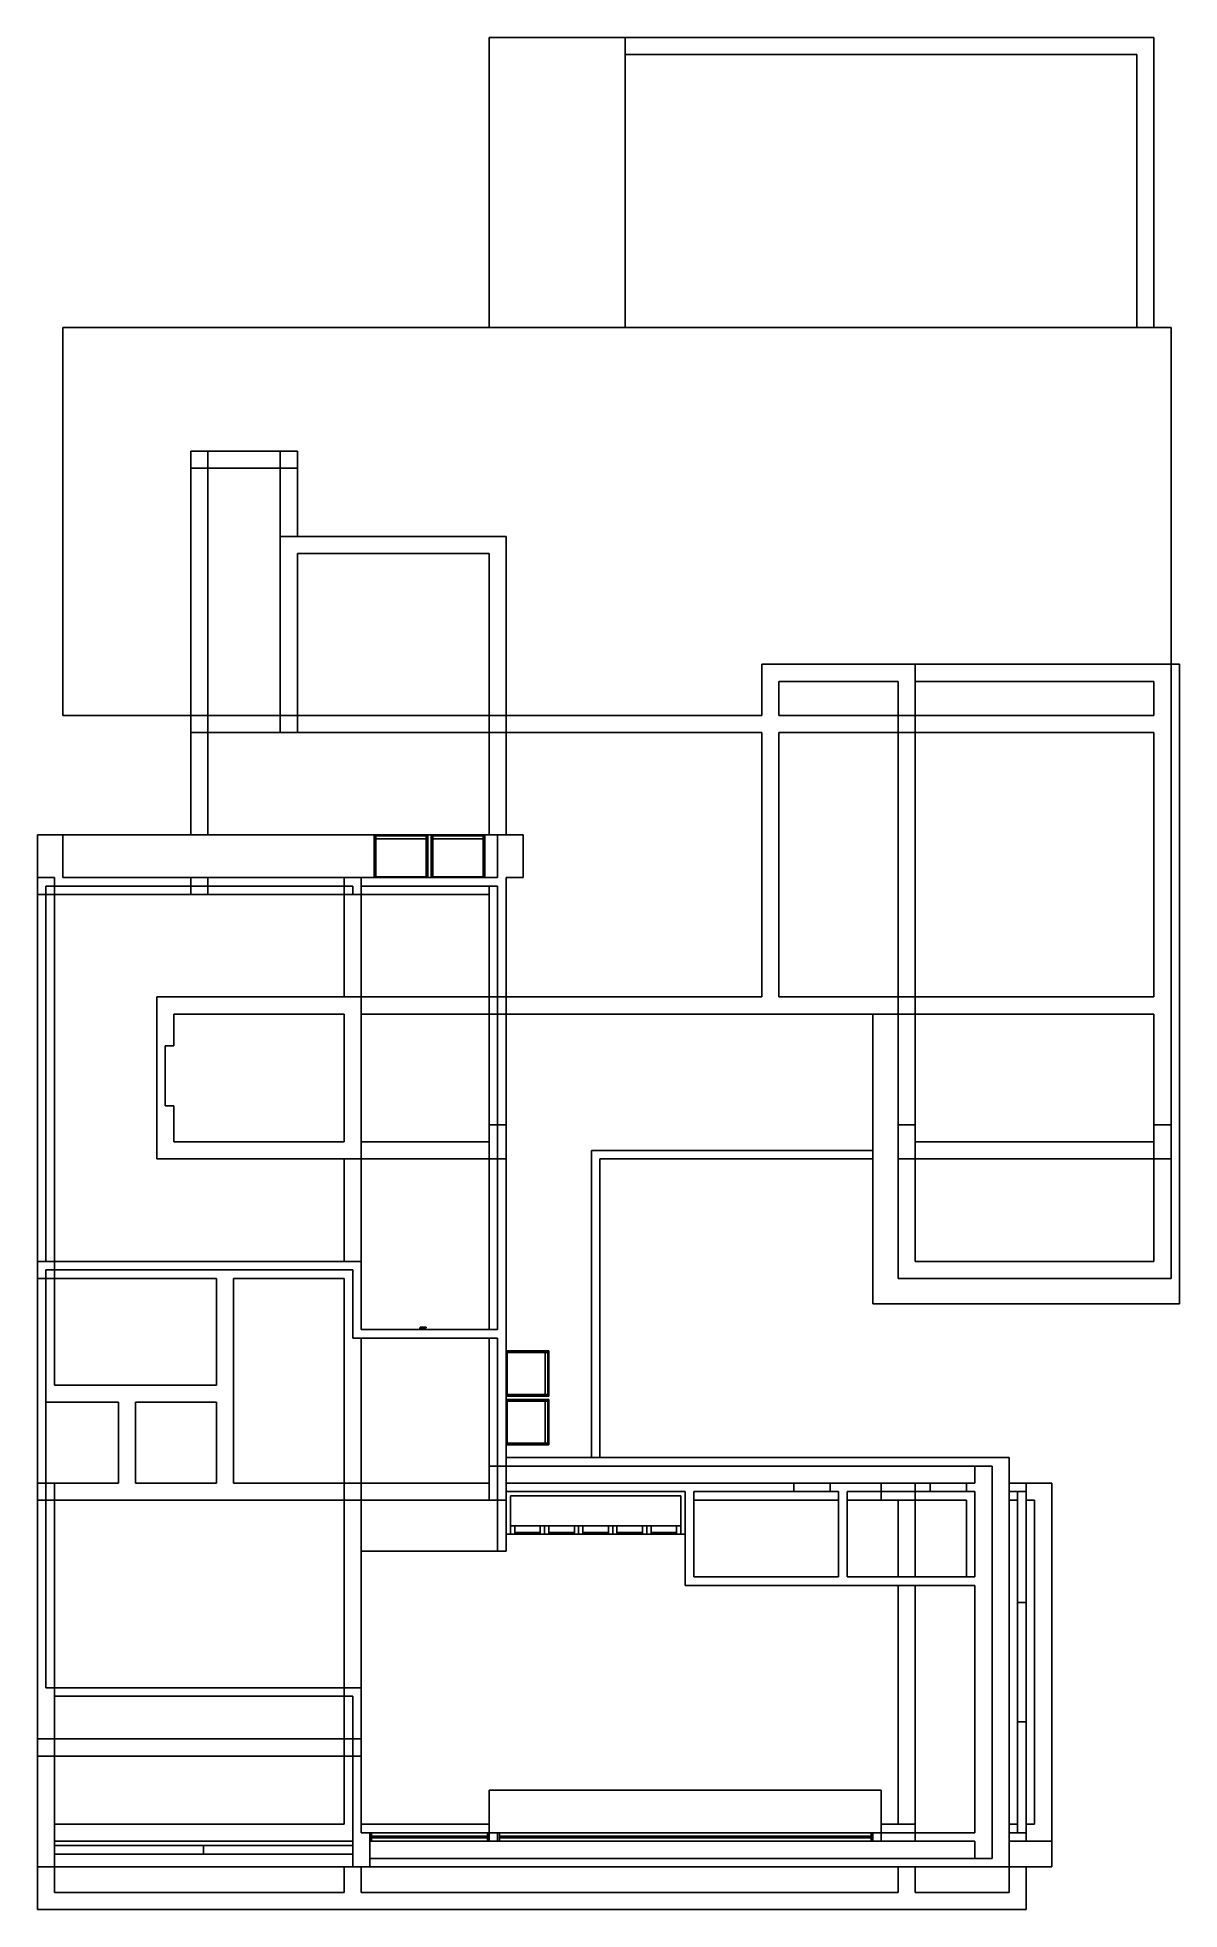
# Model space of a CAD drawing. Extents: x -6.7 to 6.7, y -10.9 to 11.1.
import ezdxf

# ---------------------------------------------------------------- set-up
doc = ezdxf.new("R2010")
doc.units = 0
doc.layers.get('0').update_dxf_attribs({"linetype": 'CONTINUOUS'})
doc.layers.add('SECTIONCUTEDGES', color=7, linetype='CONTINUOUS')

msp = doc.modelspace()

# ---------------------------------------------------------------- linework, layer by layer
for p, q in [((-1.379, 7.691), (-1.379, 11.091)), ((-1.379, 11.091), (0.218, 11.091)), ((0.218, 11.091), (6.421, 11.091)), ((0.218, 11.091), (0.218, 10.891)), ((6.421, 7.691), (6.421, 11.091)), ((0.218, 10.891), (6.221, 10.891)), ((0.218, 7.691), (0.218, 10.891)), ((6.221, 10.891), (6.221, 7.691)), ((-6.379, 7.691), (-6.379, 3.141)), ((-6.379, 7.691), (-1.379, 7.691)), ((-1.379, 7.691), (0.218, 7.691)), ((0.218, 7.691), (6.221, 7.691)), ((6.221, 7.691), (6.421, 7.691)), ((6.621, 7.691), (6.421, 7.691)), ((6.621, 7.691), (6.621, 3.741)), ((-4.679, 6.241), (-4.879, 6.241)), ((-4.879, 6.241), (-4.879, 6.041)), ((-4.679, 6.241), (-4.679, 6.041)), ((-3.829, 6.241), (-4.679, 6.241)), ((-3.829, 6.041), (-3.829, 6.241)), ((-3.629, 6.241), (-3.829, 6.241)), ((-3.629, 6.041), (-3.629, 6.241)), ((-4.679, 6.041), (-4.879, 6.041)), ((-4.879, 6.041), (-4.879, 3.141)), ((-4.679, 6.041), (-3.829, 6.041)), ((-4.679, 6.041), (-4.679, 3.141)), ((-3.829, 6.041), (-3.629, 6.041)), ((-3.829, 6.041), (-3.829, 5.241)), ((-3.629, 6.041), (-3.629, 5.241)), ((-3.829, 3.141), (-3.829, 5.241)), ((-3.829, 5.241), (-3.629, 5.241)), ((-3.629, 5.241), (-1.179, 5.241)), ((-1.179, 3.141), (-1.179, 5.241)), ((-3.629, 5.041), (-3.629, 3.141)), ((-1.379, 5.041), (-3.629, 5.041)), ((-1.379, 3.141), (-1.379, 5.041)), ((1.821, 3.141), (1.821, 3.741)), ((1.821, 3.741), (3.621, 3.741)), ((6.621, 3.741), (3.621, 3.741)), ((3.621, 3.741), (3.621, 3.541)), ((6.721, 3.741), (6.621, 3.741)), ((6.621, 3.741), (6.621, -1.659)), ((6.721, -3.759), (6.721, 3.741)), ((2.021, 3.141), (2.021, 3.541)), ((2.021, 3.541), (3.421, 3.541)), ((3.421, 3.141), (3.421, 3.541)), ((6.421, 3.541), (3.621, 3.541)), ((3.621, 3.141), (3.621, 3.541)), ((6.421, 3.141), (6.421, 3.541)), ((-4.879, 3.141), (-6.379, 3.141)), ((-4.679, 3.141), (-4.879, 3.141)), ((-4.879, 3.141), (-4.879, 2.941)), ((-4.679, 3.141), (-4.679, 2.941)), ((-3.829, 3.141), (-4.679, 3.141)), ((-3.829, 2.941), (-3.829, 3.141)), ((-3.829, 3.141), (-3.629, 3.141)), ((-1.379, 3.141), (-3.629, 3.141)), ((-3.629, 3.141), (-3.629, 2.941)), ((-1.379, 2.941), (-1.379, 3.141)), ((-1.379, 3.141), (-1.179, 3.141)), ((-1.179, 3.141), (-1.179, 2.941)), ((1.821, 3.141), (-1.179, 3.141)), ((2.021, 3.141), (3.421, 3.141)), ((3.421, 2.941), (3.421, 3.141)), ((3.421, 3.141), (3.621, 3.141)), ((6.421, 3.141), (3.621, 3.141)), ((3.621, 3.141), (3.621, 2.941)), ((-4.679, 2.941), (-4.879, 2.941)), ((-4.879, 2.941), (-4.879, 1.741)), ((-4.679, 2.941), (-4.679, 1.741)), ((-3.829, 2.941), (-4.679, 2.941)), ((-3.629, 2.941), (-3.829, 2.941)), ((-1.379, 2.941), (-3.629, 2.941)), ((-1.179, 2.941), (-1.379, 2.941)), ((-1.379, 2.941), (-1.379, 1.741)), ((-1.179, 2.941), (1.821, 2.941)), ((-1.179, 2.941), (-1.179, 1.741)), ((1.821, 2.941), (1.821, -0.159)), ((2.021, 2.941), (2.021, -0.159)), ((2.021, 2.941), (3.421, 2.941)), ((3.421, 2.941), (3.421, -0.159)), ((3.621, 2.941), (3.421, 2.941)), ((6.421, 2.941), (3.621, 2.941)), ((3.621, -0.159), (3.621, 2.941)), ((6.421, -0.159), (6.421, 2.941)), ((-6.379, 1.741), (-4.879, 1.741)), ((-4.879, 1.741), (-4.679, 1.741)), ((-4.679, 1.741), (-2.729, 1.741)), ((-2.099, 1.741), (-2.729, 1.741)), ((-2.729, 1.241), (-2.729, 1.741)), ((-2.119, 1.731), (-2.709, 1.731)), ((-2.709, 1.731), (-2.709, 1.696)), ((-2.119, 1.696), (-2.709, 1.696)), ((-2.709, 1.696), (-2.709, 1.251)), ((-2.119, 1.731), (-2.119, 1.696)), ((-2.119, 1.251), (-2.119, 1.696)), ((-2.099, 1.741), (-2.059, 1.741)), ((-2.099, 1.241), (-2.099, 1.741)), ((-2.059, 1.741), (-1.429, 1.741)), ((-2.059, 1.741), (-2.059, 1.241)), ((-1.449, 1.731), (-2.039, 1.731)), ((-2.039, 1.731), (-2.039, 1.696)), ((-1.449, 1.696), (-2.039, 1.696)), ((-2.039, 1.696), (-2.039, 1.251)), ((-1.449, 1.731), (-1.449, 1.696)), ((-1.449, 1.251), (-1.449, 1.696)), ((-1.429, 1.741), (-1.429, 1.241)), ((-1.429, 1.741), (-1.379, 1.741)), ((-1.379, 1.741), (-1.279, 1.741)), ((-2.709, 1.251), (-2.119, 1.251)), ((-2.039, 1.251), (-1.449, 1.251)), ((-1.379, 1.141), (-1.379, 1.041)), ((-6.479, 1.041), (-6.479, -3.259)), ((-4.879, 1.041), (-6.479, 1.041)), ((-3.079, 1.041), (-4.679, 1.041)), ((-3.079, 1.041), (-3.079, -0.159)), ((-2.879, 1.041), (-2.879, -0.159)), ((-2.879, 1.041), (-1.379, 1.041)), ((-1.379, -0.159), (-1.379, 1.041)), ((-1.379, -0.159), (-2.879, -0.159)), ((1.821, -0.159), (-1.179, -0.159)), ((2.021, -0.159), (3.421, -0.159)), ((3.421, -0.159), (3.421, -0.359)), ((3.421, -0.159), (3.621, -0.159)), ((3.621, -0.159), (6.421, -0.159)), ((3.621, -0.159), (3.621, -0.359)), ((-1.379, -0.359), (-2.879, -0.359)), ((-1.379, -0.359), (-1.379, -1.659)), ((3.121, -0.359), (-1.179, -0.359)), ((3.121, -0.359), (3.421, -0.359)), ((3.121, -1.959), (3.121, -0.359)), ((3.621, -0.359), (3.421, -0.359)), ((3.421, -1.659), (3.421, -0.359)), ((3.621, -0.359), (6.421, -0.359)), ((3.621, -1.659), (3.621, -0.359)), ((6.421, -1.659), (6.421, -0.359)), ((3.421, -2.059), (3.421, -1.659)), ((3.421, -1.659), (3.621, -1.659)), ((3.621, -1.859), (3.621, -1.659)), ((6.421, -1.659), (6.621, -1.659)), ((6.421, -1.859), (6.421, -1.659)), ((6.621, -1.659), (6.621, -2.059)), ((-1.379, -1.859), (-2.879, -1.859)), ((-0.179, -1.959), (3.121, -1.959)), ((-0.179, -5.559), (-0.179, -1.959)), ((3.121, -2.059), (3.121, -1.959)), ((3.621, -1.859), (6.421, -1.859)), ((3.621, -1.859), (3.621, -2.059)), ((6.421, -2.059), (6.421, -1.859)), ((-3.079, -2.059), (-3.079, -3.259)), ((-2.879, -2.059), (-2.879, -3.259)), ((-1.379, -2.059), (-2.879, -2.059)), ((-1.379, -4.059), (-1.379, -2.059)), ((-0.079, -2.059), (3.121, -2.059)), ((-0.079, -5.559), (-0.079, -2.059)), ((3.121, -2.059), (3.121, -3.759)), ((3.621, -2.059), (3.421, -2.059)), ((3.421, -3.459), (3.421, -2.059)), ((3.621, -3.259), (3.621, -2.059)), ((3.621, -2.059), (6.421, -2.059)), ((6.421, -2.059), (6.421, -3.259)), ((6.621, -2.059), (6.421, -2.059)), ((6.621, -2.059), (6.621, -3.459)), ((3.621, -3.259), (6.421, -3.259)), ((-6.479, -3.459), (-6.479, -4.709)), ((-6.479, -3.459), (-4.579, -3.459)), ((-4.579, -4.709), (-4.579, -3.459)), ((-4.379, -3.459), (-4.379, -5.859)), ((-4.379, -3.459), (-3.079, -3.459)), ((-3.079, -3.459), (-3.079, -5.859)), ((6.621, -3.459), (3.421, -3.459)), ((4.621, -3.759), (3.121, -3.759)), ((5.121, -3.759), (4.621, -3.759)), ((4.621, -3.759), (4.621, -3.759)), ((5.121, -3.759), (4.621, -3.759)), ((5.121, -3.759), (5.121, -3.759)), ((5.161, -3.759), (5.121, -3.759)), ((5.661, -3.759), (5.161, -3.759)), ((5.161, -3.759), (5.161, -3.759)), ((5.661, -3.759), (5.161, -3.759)), ((5.661, -3.759), (5.661, -3.759)), ((6.721, -3.759), (5.661, -3.759)), ((-2.879, -4.159), (-2.879, -5.859)), ((-2.199, -4.059), (-2.199, -4.049)), ((-2.189, -4.049), (-2.199, -4.049)), ((-2.199, -4.049), (-2.179, -4.049)), ((-2.189, -4.029), (-2.119, -4.029)), ((-2.189, -4.039), (-2.189, -4.029)), ((-2.189, -4.039), (-2.169, -4.039)), ((-2.189, -4.049), (-2.189, -4.039)), ((-2.189, -4.049), (-2.169, -4.049)), ((-2.169, -4.049), (-2.169, -4.039)), ((-2.169, -4.039), (-2.119, -4.039)), ((-2.159, -4.049), (-2.169, -4.049)), ((-2.159, -4.059), (-2.159, -4.049)), ((-2.119, -4.039), (-2.119, -4.029)), ((-1.379, -5.659), (-1.379, -4.159)), ((-1.179, -4.309), (-0.679, -4.309)), ((-1.169, -4.329), (-1.169, -4.819)), ((-0.723, -4.329), (-1.169, -4.329)), ((-0.723, -4.819), (-0.723, -4.329)), ((-0.689, -4.329), (-0.723, -4.329)), ((-0.689, -4.819), (-0.689, -4.329)), ((-0.679, -4.839), (-0.679, -4.309)), ((-6.479, -4.709), (-4.579, -4.709)), ((-1.169, -4.819), (-0.723, -4.819)), ((-0.689, -4.819), (-0.723, -4.819)), ((-5.729, -4.909), (-6.579, -4.909)), ((-5.729, -4.909), (-5.729, -5.859)), ((-5.529, -4.909), (-4.579, -4.909)), ((-5.529, -4.909), (-5.529, -5.859)), ((-4.579, -4.909), (-4.579, -5.859)), ((-1.179, -4.839), (-0.679, -4.839)), ((-1.179, -4.879), (-0.679, -4.879)), ((-1.169, -4.899), (-1.169, -5.389)), ((-0.723, -4.899), (-1.169, -4.899)), ((-0.723, -5.389), (-0.723, -4.899)), ((-0.689, -4.899), (-0.723, -4.899)), ((-0.689, -5.389), (-0.689, -4.899)), ((-0.679, -5.409), (-0.679, -4.879)), ((-1.179, -5.409), (-0.679, -5.409)), ((-1.169, -5.389), (-0.723, -5.389)), ((-0.689, -5.389), (-0.723, -5.389)), ((-0.179, -5.559), (-1.179, -5.559)), ((4.321, -5.659), (-1.179, -5.659)), ((-0.079, -5.559), (-0.179, -5.559)), ((4.721, -5.559), (-0.079, -5.559)), ((4.721, -5.559), (4.721, -5.859)), ((-5.729, -5.859), (-6.479, -5.859)), ((-5.529, -5.859), (-4.579, -5.859)), ((-4.379, -5.859), (-3.079, -5.859)), ((-2.879, -5.859), (-1.379, -5.859)), ((2.621, -5.859), (2.196, -5.859)), ((4.221, -5.859), (3.796, -5.859)), ((4.721, -5.859), (4.721, -5.959)), ((4.721, -5.859), (4.921, -5.859)), ((4.921, -5.859), (5.221, -5.859)), ((4.921, -5.859), (4.921, -5.959)), ((5.221, -5.859), (5.221, -10.059)), ((-6.479, -8.259), (-6.479, -6.059)), ((-6.479, -6.059), (-3.079, -6.059)), ((-3.079, -6.059), (-3.079, -8.259)), ((-2.879, -6.059), (-1.379, -6.059)), ((-2.879, -6.059), (-2.879, -6.659)), ((1.021, -6.059), (2.721, -6.059)), ((2.621, -5.959), (2.196, -5.959)), ((2.821, -6.059), (3.221, -6.059)), ((3.421, -6.059), (3.421, -6.959)), ((3.621, -6.059), (4.221, -6.059)), ((3.621, -6.059), (3.621, -6.959)), ((4.221, -5.959), (3.796, -5.959)), ((4.221, -6.059), (4.221, -6.959)), ((4.721, -5.959), (4.821, -5.959)), ((4.721, -5.959), (4.721, -6.059)), ((4.721, -6.059), (4.821, -6.059)), ((4.721, -9.859), (4.721, -6.059)), ((4.921, -5.959), (4.821, -5.959)), ((4.821, -6.059), (4.821, -5.959)), ((4.821, -7.259), (4.821, -6.059)), ((4.921, -6.059), (4.921, -5.959)), ((4.921, -6.059), (5.021, -6.059)), ((4.921, -7.259), (4.921, -6.059)), ((5.021, -6.059), (5.021, -9.859)), ((-1.079, -6.359), (-0.779, -6.359)), ((-0.679, -6.359), (-0.379, -6.359)), ((-0.279, -6.359), (0.021, -6.359)), ((0.121, -6.359), (0.421, -6.359)), ((0.521, -6.359), (0.821, -6.359)), ((-1.079, -6.459), (-0.779, -6.459)), ((-0.379, -6.459), (-0.679, -6.459)), ((-0.279, -6.459), (0.021, -6.459)), ((0.121, -6.459), (0.421, -6.459)), ((0.521, -6.459), (0.821, -6.459)), ((-2.879, -8.259), (-2.879, -6.659)), ((-2.879, -6.659), (-1.279, -6.659)), ((3.421, -7.059), (3.421, -9.859)), ((3.621, -7.059), (3.621, -9.859)), ((4.921, -7.259), (4.821, -7.259)), ((4.821, -8.659), (4.821, -7.259)), ((4.921, -7.259), (4.921, -8.659)), ((-3.079, -8.259), (-6.479, -8.259)), ((-3.079, -8.359), (-6.479, -8.359)), ((-3.079, -8.359), (-3.079, -8.859)), ((4.921, -8.659), (4.821, -8.659)), ((4.821, -9.859), (4.821, -8.659)), ((4.921, -9.859), (4.921, -8.659)), ((-3.079, -8.859), (-6.479, -8.859)), ((-3.079, -9.059), (-6.479, -9.059)), ((-3.079, -9.859), (-3.079, -9.059)), ((-1.379, -9.459), (3.221, -9.459)), ((-1.379, -9.859), (-1.379, -9.459)), ((3.221, -9.859), (3.221, -9.459)), ((-3.079, -9.859), (-6.479, -9.859)), ((-1.379, -9.859), (-2.879, -9.859)), ((-1.379, -9.959), (-1.379, -9.859)), ((4.821, -9.859), (4.721, -9.859)), ((4.721, -9.859), (4.721, -9.959)), ((4.821, -9.959), (4.821, -9.859)), ((5.021, -9.859), (4.921, -9.859)), ((4.921, -9.959), (4.921, -9.859)), ((-2.979, -10.059), (-6.479, -10.059)), ((-2.759, -9.959), (-1.399, -9.959)), ((-2.759, -10.059), (-1.399, -10.059)), ((-1.259, -9.959), (3.101, -9.959)), ((-1.259, -10.059), (3.101, -10.059)), ((4.821, -9.959), (4.721, -9.959)), ((4.721, -9.959), (4.721, -10.059)), ((4.721, -10.059), (4.721, -10.359)), ((4.721, -10.059), (4.921, -10.059)), ((4.921, -9.959), (4.821, -9.959)), ((4.921, -10.059), (4.921, -9.959)), ((5.221, -10.059), (4.921, -10.059)), ((5.221, -10.059), (5.221, -10.359)), ((-6.479, -10.109), (-4.729, -10.109)), ((-4.729, -10.209), (-6.479, -10.209)), ((-4.729, -10.209), (-4.729, -10.109)), ((-4.729, -10.109), (-2.979, -10.109)), ((-2.979, -10.209), (-4.729, -10.209)), ((4.321, -10.259), (-2.779, -10.259)), ((-6.679, -10.859), (-6.679, -10.359)), ((-6.479, -10.359), (-6.479, -10.659)), ((-6.479, -10.359), (-3.079, -10.359)), ((-3.079, -10.659), (-3.079, -10.359)), ((-3.079, -10.359), (-2.979, -10.359)), ((-2.879, -10.659), (-2.879, -10.359)), ((3.421, -10.359), (-2.779, -10.359)), ((3.421, -10.659), (3.421, -10.359)), ((3.621, -10.359), (3.421, -10.359)), ((3.621, -10.659), (3.621, -10.359)), ((4.721, -10.359), (3.621, -10.359)), ((4.721, -10.659), (4.721, -10.359)), ((4.721, -10.359), (4.921, -10.359)), ((4.921, -10.859), (4.921, -10.359)), ((4.921, -10.359), (5.221, -10.359)), ((-6.479, -10.659), (-3.079, -10.659)), ((-2.879, -10.659), (3.421, -10.659)), ((3.621, -10.659), (4.721, -10.659)), ((-6.679, -10.859), (4.921, -10.859))]:
    msp.add_line(p, q)
at = {"layer": 'SECTIONCUTEDGES'}
for p, q in [((-6.379, 1.741), (-6.679, 1.741)), ((-6.679, 1.741), (-6.679, 1.241)), ((-6.379, 1.241), (-6.379, 1.741)), ((-1.279, 1.741), (-1.279, 1.241)), ((-1.179, 1.741), (-1.279, 1.741)), ((-0.979, 1.741), (-1.179, 1.741)), ((-0.979, 1.241), (-0.979, 1.741)), ((-6.679, 1.241), (-6.679, 1.041)), ((-6.479, 1.241), (-6.679, 1.241)), ((-6.579, 1.141), (-6.479, 1.141)), ((-6.579, 1.041), (-6.579, 1.141)), ((-6.479, 1.141), (-6.479, 1.241)), ((-6.479, 1.041), (-6.479, 1.141)), ((-6.479, 1.141), (-4.879, 1.141)), ((-4.879, 1.241), (-6.379, 1.241)), ((-4.679, 1.241), (-4.879, 1.241)), ((-4.879, 1.241), (-4.879, 1.141)), ((-4.879, 1.141), (-4.879, 1.041)), ((-4.879, 1.141), (-4.679, 1.141)), ((-4.679, 1.141), (-4.679, 1.241)), ((-3.079, 1.241), (-4.679, 1.241)), ((-4.679, 1.041), (-4.679, 1.141)), ((-4.679, 1.141), (-3.079, 1.141)), ((-2.879, 1.241), (-3.079, 1.241)), ((-3.079, 1.241), (-3.079, 1.141)), ((-3.079, 1.141), (-3.079, 1.041)), ((-3.079, 1.141), (-2.979, 1.141)), ((-2.979, 1.141), (-2.979, 1.041)), ((-2.879, 1.141), (-2.879, 1.241)), ((-2.779, 1.241), (-2.879, 1.241)), ((-2.879, 1.041), (-2.879, 1.141)), ((-2.879, 1.141), (-2.779, 1.141)), ((-2.729, 1.241), (-2.779, 1.241)), ((-1.379, 1.141), (-2.779, 1.141)), ((-2.729, 1.241), (-2.099, 1.241)), ((-2.059, 1.241), (-2.099, 1.241)), ((-2.059, 1.241), (-1.429, 1.241)), ((-1.379, 1.241), (-1.429, 1.241)), ((-1.279, 1.241), (-1.379, 1.241)), ((-1.379, 1.141), (-1.279, 1.141)), ((-1.279, 1.141), (-1.279, 1.041)), ((-1.179, 1.241), (-0.979, 1.241)), ((-1.179, 1.241), (-1.179, -0.159)), ((-6.679, 1.041), (-6.579, 1.041)), ((-6.679, 1.041), (-6.679, -3.259)), ((-6.579, 1.041), (-6.479, 1.041)), ((-6.579, -3.259), (-6.579, 1.041)), ((-4.879, 1.041), (-4.679, 1.041)), ((-3.079, 1.041), (-2.979, 1.041)), ((-2.979, 1.041), (-2.879, 1.041)), ((-1.279, -0.059), (-1.279, 1.041)), ((-5.279, -0.159), (-5.279, -2.059)), ((-3.079, -0.159), (-5.279, -0.159)), ((-2.879, -0.159), (-3.079, -0.159)), ((-2.879, -0.359), (-2.879, -0.159)), ((-1.379, -0.159), (-1.379, -0.359)), ((-1.279, -0.159), (-1.379, -0.159)), ((-1.279, -0.059), (-1.279, -0.159)), ((-1.179, -0.159), (-1.279, -0.159)), ((-1.279, -0.159), (-1.279, -0.359)), ((-1.179, -0.359), (-1.179, -0.159)), ((-5.079, -0.359), (-3.079, -0.359)), ((-5.079, -0.734), (-5.079, -0.359)), ((-3.079, -1.859), (-3.079, -0.359)), ((-2.879, -0.559), (-2.879, -0.359)), ((-1.379, -0.359), (-1.279, -0.359)), ((-1.279, -0.359), (-1.179, -0.359)), ((-1.279, -0.359), (-1.279, -0.459)), ((-1.179, -0.359), (-1.179, -1.659)), ((-2.879, -1.659), (-2.879, -0.559)), ((-1.279, -1.559), (-1.279, -0.459)), ((-5.179, -1.434), (-5.179, -0.734)), ((-5.179, -0.734), (-5.079, -0.734)), ((-5.079, -1.434), (-5.179, -1.434)), ((-5.079, -1.859), (-5.079, -1.434)), ((-2.879, -1.859), (-2.879, -1.659)), ((-1.379, -1.659), (-1.379, -1.859)), ((-1.279, -1.659), (-1.379, -1.659)), ((-1.279, -1.559), (-1.279, -1.659)), ((-1.179, -1.659), (-1.279, -1.659)), ((-1.279, -1.659), (-1.279, -2.059)), ((-1.179, -2.059), (-1.179, -1.659)), ((-3.079, -1.859), (-5.079, -1.859)), ((-2.879, -2.059), (-2.879, -1.859)), ((-1.379, -1.859), (-1.379, -2.059)), ((-5.279, -2.059), (-3.079, -2.059)), ((-3.079, -2.059), (-2.879, -2.059)), ((-1.379, -2.059), (-1.279, -2.059)), ((-1.279, -2.059), (-1.179, -2.059)), ((-1.279, -2.059), (-1.279, -2.259)), ((-1.179, -2.059), (-1.179, -4.309)), ((-1.279, -3.959), (-1.279, -2.259)), ((-6.679, -3.259), (-6.679, -3.459)), ((-6.579, -3.259), (-6.679, -3.259)), ((-6.479, -3.259), (-6.579, -3.259)), ((-3.079, -3.259), (-6.479, -3.259)), ((-6.479, -3.359), (-6.479, -3.259)), ((-2.879, -3.259), (-3.079, -3.259)), ((-2.879, -4.059), (-2.879, -3.259)), ((-6.679, -3.459), (-6.579, -3.459)), ((-6.679, -3.459), (-6.679, -4.909)), ((-6.579, -3.359), (-6.479, -3.359)), ((-6.579, -3.459), (-6.579, -3.359)), ((-6.579, -3.459), (-6.479, -3.459)), ((-6.579, -4.909), (-6.579, -3.459)), ((-6.479, -3.459), (-6.479, -3.359)), ((-6.479, -3.359), (-2.979, -3.359)), ((-2.979, -3.359), (-2.979, -4.159)), ((-2.979, -4.159), (-2.879, -4.159)), ((-2.779, -4.059), (-2.879, -4.059)), ((-2.879, -4.159), (-2.779, -4.159)), ((-2.779, -4.059), (-2.199, -4.059)), ((-1.379, -4.159), (-2.779, -4.159)), ((-2.159, -4.059), (-2.199, -4.059)), ((-1.379, -4.059), (-2.159, -4.059)), ((-1.279, -4.059), (-1.379, -4.059)), ((-1.379, -4.159), (-1.279, -4.159)), ((-1.279, -3.959), (-1.279, -4.059)), ((-1.279, -5.659), (-1.279, -4.159)), ((-1.179, -4.839), (-1.179, -4.309)), ((-6.679, -4.909), (-6.679, -5.859)), ((-6.579, -5.859), (-6.579, -4.909)), ((-1.179, -4.879), (-1.179, -4.839)), ((-1.179, -5.114), (-1.179, -4.879)), ((-1.179, -5.154), (-1.179, -5.114)), ((-1.179, -5.389), (-1.179, -5.154)), ((-1.179, -5.409), (-1.179, -5.389)), ((-1.179, -5.409), (-1.179, -5.559)), ((-1.379, -5.659), (-1.379, -5.859)), ((-1.279, -5.659), (-1.379, -5.659)), ((-1.179, -5.659), (-1.279, -5.659)), ((-1.279, -5.659), (-1.279, -6.059)), ((-1.179, -5.659), (-1.179, -5.559)), ((-1.179, -5.859), (-1.179, -5.659)), ((4.521, -5.659), (4.321, -5.659)), ((4.321, -5.659), (4.321, -5.859)), ((4.521, -10.259), (4.521, -5.659)), ((-6.679, -5.859), (-6.679, -6.059)), ((-6.579, -5.859), (-6.679, -5.859)), ((-6.479, -5.859), (-6.579, -5.859)), ((-6.579, -6.059), (-6.579, -5.859)), ((-6.479, -6.059), (-6.479, -5.859)), ((-3.079, -5.859), (-3.079, -6.059)), ((-2.879, -5.859), (-3.079, -5.859)), ((-2.879, -6.059), (-2.879, -5.859)), ((-1.379, -5.859), (-1.379, -6.059)), ((2.196, -5.859), (-1.179, -5.859)), ((-1.179, -5.959), (-1.179, -5.859)), ((2.196, -5.959), (2.196, -5.859)), ((2.621, -5.859), (2.621, -5.959)), ((3.221, -5.859), (2.621, -5.859)), ((3.621, -5.859), (3.221, -5.859)), ((3.221, -5.859), (3.221, -5.959)), ((3.621, -5.959), (3.621, -5.859)), ((3.796, -5.859), (3.621, -5.859)), ((3.796, -5.959), (3.796, -5.859)), ((4.221, -5.859), (4.221, -5.959)), ((4.321, -5.859), (4.221, -5.859)), ((-6.679, -6.059), (-6.579, -6.059)), ((-6.679, -6.059), (-6.679, -8.859)), ((-6.579, -6.059), (-6.479, -6.059)), ((-6.579, -8.259), (-6.579, -6.059)), ((-3.079, -6.059), (-2.879, -6.059)), ((-1.379, -6.059), (-1.279, -6.059)), ((-1.279, -6.059), (-1.279, -6.659)), ((-1.279, -6.059), (-1.179, -6.059)), ((-1.179, -5.959), (0.921, -5.959)), ((-1.179, -5.959), (-1.179, -6.059)), ((-1.179, -6.059), (-1.179, -6.459)), ((-1.129, -6.009), (0.871, -6.009)), ((-1.129, -6.359), (-1.129, -6.009)), ((0.871, -6.009), (0.871, -6.359)), ((0.921, -6.459), (0.921, -5.959)), ((1.021, -5.959), (2.196, -5.959)), ((1.021, -6.059), (1.021, -5.959)), ((1.021, -6.959), (1.021, -6.059)), ((2.621, -5.959), (2.721, -5.959)), ((2.721, -5.959), (2.721, -6.059)), ((2.721, -6.059), (2.721, -6.959)), ((2.821, -5.959), (3.221, -5.959)), ((2.821, -6.059), (2.821, -5.959)), ((2.821, -6.959), (2.821, -6.059)), ((3.221, -5.959), (3.221, -6.059)), ((3.221, -5.959), (3.621, -5.959)), ((3.221, -6.059), (3.421, -6.059)), ((3.421, -6.059), (3.621, -6.059)), ((3.621, -6.059), (3.621, -5.959)), ((3.621, -5.959), (3.796, -5.959)), ((4.221, -5.959), (4.321, -5.959)), ((4.321, -5.959), (4.321, -6.959)), ((-1.079, -6.359), (-1.129, -6.359)), ((-1.129, -6.359), (-1.129, -6.459)), ((-1.079, -6.439), (-1.079, -6.359)), ((-0.729, -6.359), (-0.779, -6.359)), ((-0.779, -6.359), (-0.779, -6.439)), ((-0.679, -6.359), (-0.729, -6.359)), ((-0.729, -6.359), (-0.729, -6.459)), ((-0.679, -6.439), (-0.679, -6.359)), ((-0.329, -6.359), (-0.379, -6.359)), ((-0.379, -6.359), (-0.379, -6.439)), ((-0.279, -6.359), (-0.329, -6.359)), ((-0.329, -6.359), (-0.329, -6.459)), ((-0.279, -6.439), (-0.279, -6.359)), ((0.071, -6.359), (0.021, -6.359)), ((0.021, -6.359), (0.021, -6.439)), ((0.121, -6.359), (0.071, -6.359)), ((0.071, -6.359), (0.071, -6.459)), ((0.121, -6.439), (0.121, -6.359)), ((0.471, -6.359), (0.421, -6.359)), ((0.421, -6.359), (0.421, -6.439)), ((0.521, -6.359), (0.471, -6.359)), ((0.471, -6.359), (0.471, -6.459)), ((0.521, -6.439), (0.521, -6.359)), ((0.871, -6.359), (0.821, -6.359)), ((0.821, -6.359), (0.821, -6.439)), ((0.871, -6.459), (0.871, -6.359)), ((-1.179, -6.459), (-1.129, -6.459)), ((-1.179, -6.659), (-1.179, -6.459)), ((-1.129, -6.459), (-1.079, -6.459)), ((-1.079, -6.439), (-0.779, -6.439)), ((-1.079, -6.459), (-1.079, -6.439)), ((-0.779, -6.439), (-0.779, -6.459)), ((-0.779, -6.459), (-0.729, -6.459)), ((-0.729, -6.459), (-0.679, -6.459)), ((-0.679, -6.439), (-0.379, -6.439)), ((-0.679, -6.459), (-0.679, -6.439)), ((-0.379, -6.439), (-0.379, -6.459)), ((-0.379, -6.459), (-0.329, -6.459)), ((-0.329, -6.459), (-0.279, -6.459)), ((-0.279, -6.439), (0.021, -6.439)), ((-0.279, -6.459), (-0.279, -6.439)), ((0.021, -6.439), (0.021, -6.459)), ((0.021, -6.459), (0.071, -6.459)), ((0.071, -6.459), (0.121, -6.459)), ((0.121, -6.439), (0.421, -6.439)), ((0.121, -6.459), (0.121, -6.439)), ((0.421, -6.439), (0.421, -6.459)), ((0.421, -6.459), (0.471, -6.459)), ((0.471, -6.459), (0.521, -6.459)), ((0.521, -6.439), (0.821, -6.439)), ((0.521, -6.459), (0.521, -6.439)), ((0.821, -6.439), (0.821, -6.459)), ((0.821, -6.459), (0.871, -6.459)), ((0.871, -6.459), (0.921, -6.459)), ((0.921, -6.459), (0.921, -7.059)), ((-1.279, -6.659), (-1.179, -6.659)), ((1.021, -6.959), (2.721, -6.959)), ((3.421, -6.959), (2.821, -6.959)), ((3.421, -6.959), (3.621, -6.959)), ((4.221, -6.959), (3.621, -6.959)), ((4.321, -6.959), (4.221, -6.959)), ((0.921, -7.059), (1.021, -7.059)), ((1.921, -7.059), (1.021, -7.059)), ((1.921, -7.059), (2.821, -7.059)), ((3.421, -7.059), (2.821, -7.059)), ((3.421, -7.059), (3.621, -7.059)), ((3.621, -7.059), (4.321, -7.059)), ((4.321, -7.059), (4.321, -9.959)), ((-6.479, -8.259), (-6.579, -8.259)), ((-6.479, -8.359), (-6.479, -8.259)), ((-3.079, -8.259), (-3.079, -8.359)), ((-2.879, -8.259), (-3.079, -8.259)), ((-2.879, -8.859), (-2.879, -8.259)), ((-6.479, -8.859), (-6.479, -8.359)), ((-3.079, -8.359), (-2.979, -8.359)), ((-2.979, -8.359), (-2.979, -8.859)), ((-6.679, -8.859), (-6.679, -9.059)), ((-6.479, -8.859), (-6.679, -8.859)), ((-6.479, -9.059), (-6.479, -8.859)), ((-3.079, -8.859), (-3.079, -9.059)), ((-2.979, -8.859), (-3.079, -8.859)), ((-2.879, -8.859), (-2.979, -8.859)), ((-2.979, -8.859), (-2.979, -9.059)), ((-2.879, -9.059), (-2.879, -8.859)), ((-6.679, -9.059), (-6.479, -9.059)), ((-6.679, -10.359), (-6.679, -9.059)), ((-6.479, -9.859), (-6.479, -9.059)), ((-3.079, -9.059), (-2.979, -9.059)), ((-2.979, -9.059), (-2.879, -9.059)), ((-2.979, -9.059), (-2.979, -10.059)), ((-2.879, -9.859), (-2.879, -9.059)), ((-6.479, -10.059), (-6.479, -9.859)), ((-2.879, -9.959), (-2.879, -9.859)), ((3.421, -9.859), (3.221, -9.859)), ((3.221, -9.859), (3.221, -9.959)), ((3.621, -9.859), (3.421, -9.859)), ((3.621, -9.959), (3.621, -9.859)), ((-6.479, -10.109), (-6.479, -10.059)), ((-2.979, -10.059), (-2.979, -10.109)), ((-2.779, -9.959), (-2.879, -9.959)), ((-2.759, -9.959), (-2.779, -9.959)), ((-2.779, -9.959), (-2.779, -10.059)), ((-2.779, -10.059), (-2.759, -10.059)), ((-2.779, -10.259), (-2.779, -10.059)), ((-2.759, -9.999), (-2.759, -9.959)), ((-1.399, -9.999), (-2.759, -9.999)), ((-2.759, -10.019), (-2.759, -9.999)), ((-2.759, -10.019), (-1.399, -10.019)), ((-2.759, -10.059), (-2.759, -10.019)), ((-1.379, -9.959), (-1.399, -9.959)), ((-1.399, -9.959), (-1.399, -9.999)), ((-1.399, -9.999), (-1.399, -10.019)), ((-1.399, -10.019), (-1.399, -10.059)), ((-1.399, -10.059), (-1.379, -10.059)), ((-1.279, -9.959), (-1.379, -9.959)), ((-1.379, -9.959), (-1.379, -10.059)), ((-1.379, -10.059), (-1.279, -10.059)), ((-1.279, -10.059), (-1.279, -9.959)), ((-1.259, -9.959), (-1.279, -9.959)), ((-1.279, -10.059), (-1.259, -10.059)), ((-1.259, -9.999), (-1.259, -9.959)), ((3.101, -9.999), (-1.259, -9.999)), ((-1.259, -10.019), (-1.259, -9.999)), ((-1.259, -10.019), (3.101, -10.019)), ((-1.259, -10.059), (-1.259, -10.019)), ((3.121, -9.959), (3.101, -9.959)), ((3.101, -9.959), (3.101, -9.999)), ((3.101, -9.999), (3.101, -10.019)), ((3.101, -10.019), (3.101, -10.059)), ((3.101, -10.059), (3.121, -10.059)), ((3.121, -9.959), (3.121, -10.059)), ((3.221, -9.959), (3.121, -9.959)), ((3.121, -10.059), (3.221, -10.059)), ((3.221, -9.959), (3.221, -10.059)), ((3.621, -9.959), (3.221, -9.959)), ((3.221, -10.059), (3.621, -10.059)), ((3.621, -10.059), (3.621, -9.959)), ((4.321, -9.959), (3.621, -9.959)), ((3.621, -10.059), (4.321, -10.059)), ((4.321, -10.059), (4.321, -10.259)), ((-6.479, -10.209), (-6.479, -10.109)), ((-6.479, -10.359), (-6.479, -10.209)), ((-2.979, -10.109), (-2.979, -10.209)), ((-2.979, -10.209), (-2.979, -10.359)), ((-2.779, -10.359), (-2.779, -10.259)), ((4.321, -10.259), (4.521, -10.259)), ((-6.679, -10.359), (-6.479, -10.359)), ((-2.979, -10.359), (-2.879, -10.359)), ((-2.879, -10.359), (-2.779, -10.359))]:
    msp.add_line(p, q, dxfattribs=at)

doc.saveas('drawing.dxf')
